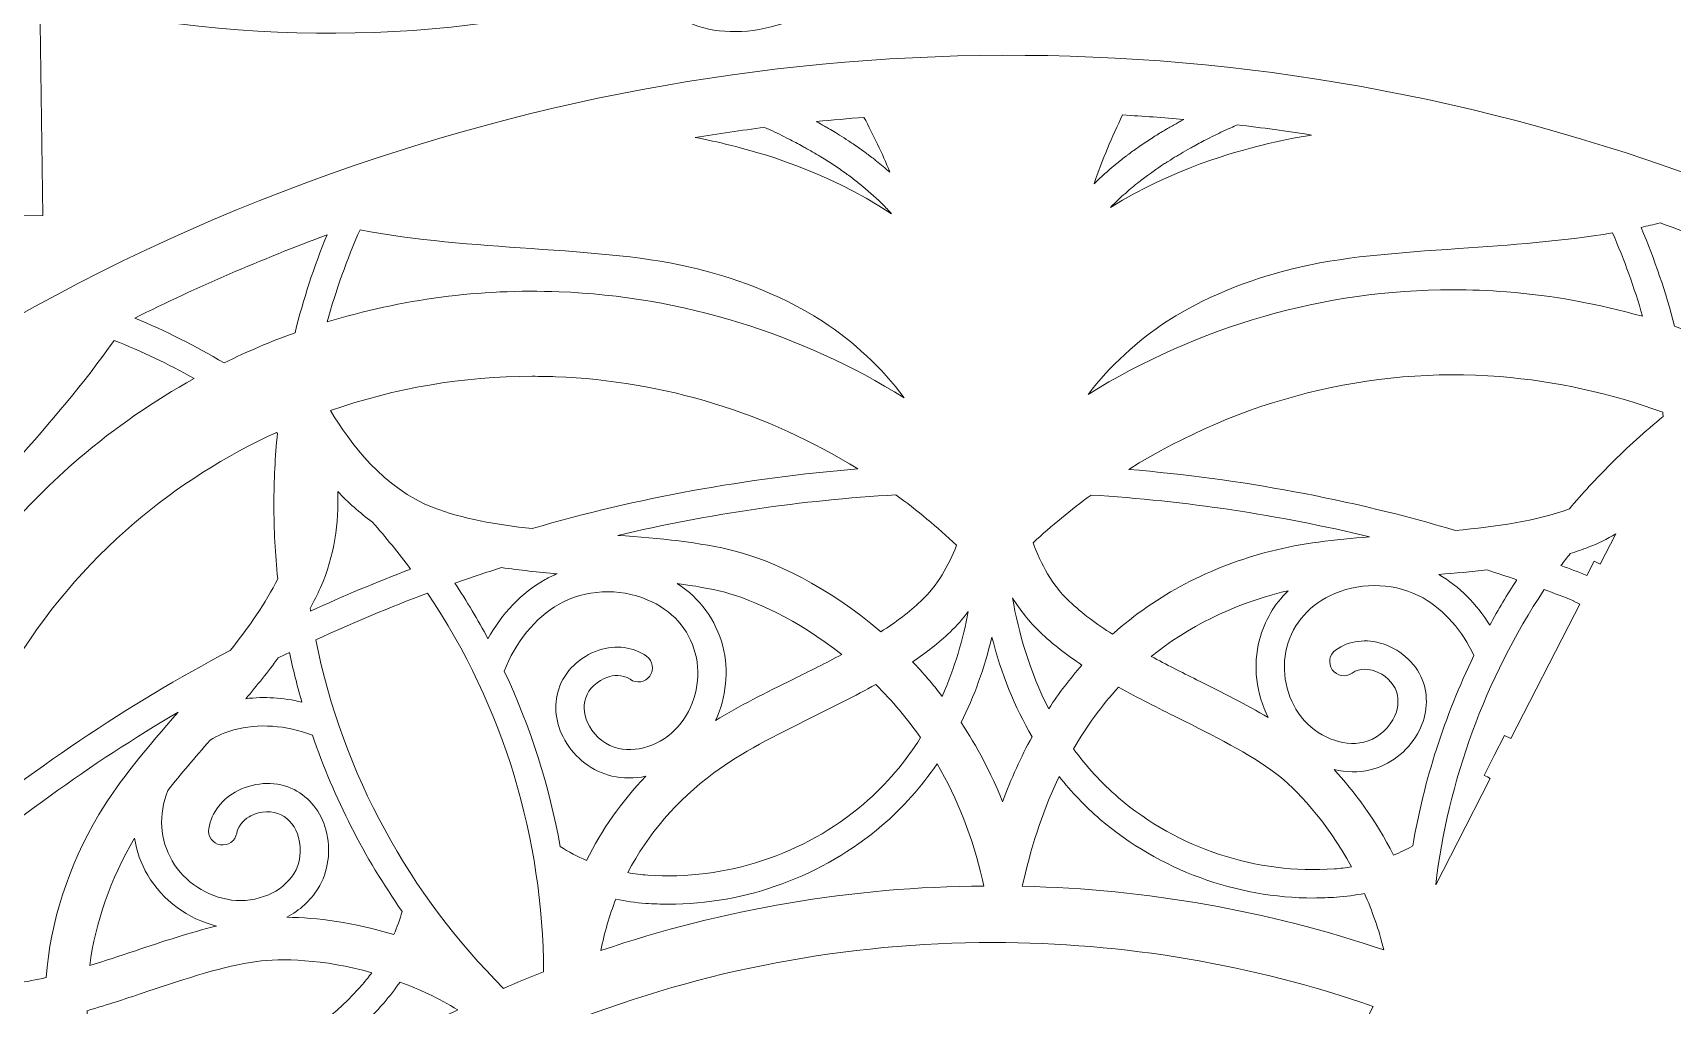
# Model space of a CAD drawing. Header units: millimetres. Extents: x -131 to 670, y -112 to 1620.
# Drawn here: x -27.8 to 125.2, y 233.9 to 324.6 of the extents above; entities that cross this region are included whole.
import ezdxf

# ---------------------------------------------------------------- set-up
doc = ezdxf.new("R2010")
doc.units = ezdxf.units.MM
doc.header["$MEASUREMENT"] = 0
doc.layers.add('Layer 4', color=7, linetype='Continuous')

msp = doc.modelspace()

# ---------------------------------------------------------------- linework, layer by layer
at = {"layer": 'Layer 4', "lineweight": 0}
for points, knots in [([(-124.85, 349.49), (-124.28, 348.41), (-123.55, 347.38), (-122.67, 346.42), (-122.67, 346.42), (-122.7, 346.39), (-122.7, 346.39), (-118.62, 342.29), (-114.76, 340.4), (-109.81, 340.05), (-104.78, 339.71), (-100.83, 344.28), (-100.66, 344.48), (-100.66, 344.48), (-90.94, 356.23), (-90.94, 356.23), (-87.69, 354.7), (-84.55, 354.06), (-81.6, 354.33), (-79.19, 352.52), (-76.56, 350.61), (-73.77, 348.63), (-61.01, 339.57), (-46.07, 332.65), (-30.54, 328.6), (-30.54, 328.6), (-30.26, 307.54), (-30.26, 307.54), (-30.26, 307.54), (-26.88, 307.58), (-26.88, 307.58), (-26.88, 307.58), (-27.15, 327.76), (-27.15, 327.76), (-7.34, 323.15), (12.42, 323.56), (30.14, 328.95), (30.26, 328.67), (30.39, 328.4), (30.54, 328.14), (32.94, 324.06), (39.69, 323.57), (45.58, 327.03), (50.66, 330.02), (53.53, 335.02), (52.6, 338.99), (61.27, 343.95), (70.72, 347.93), (80.7, 350.85), (80.7, 350.85), (83.74, 331.44), (83.74, 331.44), (83.74, 331.44), (111.68, 335.8), (111.68, 335.8), (111.68, 335.8), (110.33, 344.39), (110.33, 344.39), (110.33, 344.39), (110.34, 344.39), (110.34, 344.39), (110.34, 344.39), (108.52, 355.98), (108.52, 355.98), (125.34, 357.35), (141.94, 355.68), (157.53, 351.12), (157.53, 351.12), (156.81, 349.73), (156.81, 349.73), (156.81, 349.73), (145.78, 328.25), (145.78, 328.25), (145.78, 328.25), (145.78, 328.25), (145.78, 328.25), (145.78, 328.25), (145.77, 328.25), (145.77, 328.25), (145.77, 328.25), (145.2, 328.53), (145.2, 328.53), (145.2, 328.53), (145.2, 328.53), (145.2, 328.53), (145.2, 328.53), (144.89, 327.92), (144.89, 327.92), (144.89, 327.92), (143.92, 326.03), (143.92, 326.03), (143.92, 326.03), (143.29, 324.79), (143.29, 324.79), (143.29, 324.79), (143.86, 324.51), (143.86, 324.51), (143.86, 324.51), (139.15, 315.32), (139.15, 315.32), (139.15, 315.32), (135.92, 309.03), (135.92, 309.03), (135.92, 309.03), (135.34, 309.31), (135.34, 309.31), (135.34, 309.31), (135.34, 309.31), (135.34, 309.31), (135.34, 309.31), (135.34, 309.31), (135.34, 309.31), (135.34, 309.31), (134.81, 308.28), (134.81, 308.28), (92.5, 325.76), (45.85, 327.23), (2.17, 312.23), (-45.35, 295.92), (-83.68, 262.08), (-105.75, 216.94), (-117.56, 192.79), (-123.95, 166.95), (-124.85, 140.87), (-124.85, 140.87), (-124.85, 349.49), (-124.85, 349.49)], [0, 0, 0, 0, 1, 1, 1, 2, 2, 2, 3, 3, 3, 4, 4, 4, 5, 5, 5, 6, 6, 6, 7, 7, 7, 8, 8, 8, 9, 9, 9, 10, 10, 10, 11, 11, 11, 12, 12, 12, 13, 13, 13, 14, 14, 14, 15, 15, 15, 16, 16, 16, 17, 17, 17, 18, 18, 18, 19, 19, 19, 20, 20, 20, 21, 21, 21, 22, 22, 22, 23, 23, 23, 24, 24, 24, 25, 25, 25, 26, 26, 26, 27, 27, 27, 28, 28, 28, 29, 29, 29, 30, 30, 30, 31, 31, 31, 32, 32, 32, 33, 33, 33, 34, 34, 34, 35, 35, 35, 36, 36, 36, 37, 37, 37, 38, 38, 38, 39, 39, 39, 40, 40, 40, 41, 41, 41, 42, 42, 42, 42]), ([(45.31, 316.34), (46.79, 316.48), (48.27, 316.61), (49.75, 316.73), (50.64, 315.08), (51.45, 313.38), (52.17, 311.61), (51.77, 311.96), (51.35, 312.31), (50.92, 312.65), (50.81, 312.74), (50.71, 312.82), (50.6, 312.91), (50.44, 313.02), (50.29, 313.14), (50.13, 313.26), (49.99, 313.36), (49.86, 313.46), (49.72, 313.56), (49.57, 313.67), (49.43, 313.78), (49.27, 313.88), (49.09, 314.01), (48.91, 314.13), (48.73, 314.26), (48.59, 314.35), (48.45, 314.44), (48.31, 314.54), (48.04, 314.72), (47.75, 314.9), (47.47, 315.08), (47.35, 315.15), (47.23, 315.23), (47.1, 315.3), (46.89, 315.43), (46.67, 315.56), (46.45, 315.69), (46.32, 315.77), (46.19, 315.84), (46.06, 315.91), (45.83, 316.05), (45.59, 316.18), (45.35, 316.32), (45.34, 316.32), (45.32, 316.33), (45.31, 316.34)], [0, 0, 0, 0, 1, 1, 1, 2, 2, 2, 3, 3, 3, 4, 4, 4, 5, 5, 5, 6, 6, 6, 7, 7, 7, 8, 8, 8, 9, 9, 9, 10, 10, 10, 11, 11, 11, 12, 12, 12, 13, 13, 13, 14, 14, 14, 15, 15, 15, 15]), ([(79.35, 316.4), (79.23, 316.34), (79.11, 316.27), (78.99, 316.2), (78.68, 316.03), (78.38, 315.86), (78.08, 315.68), (77.97, 315.62), (77.85, 315.55), (77.74, 315.48), (77.38, 315.27), (77.03, 315.05), (76.68, 314.83), (76.65, 314.81), (76.62, 314.79), (76.59, 314.77), (76.19, 314.52), (75.81, 314.26), (75.44, 314), (75.39, 313.97), (75.34, 313.93), (75.29, 313.89), (74.97, 313.67), (74.66, 313.45), (74.36, 313.22), (74.29, 313.17), (74.22, 313.12), (74.16, 313.07), (73.84, 312.83), (73.54, 312.59), (73.24, 312.34), (73.21, 312.32), (73.18, 312.3), (73.16, 312.27), (72.5, 311.73), (71.88, 311.17), (71.3, 310.6), (71.27, 310.57), (71.25, 310.55), (71.22, 310.52), (72.01, 312.78), (72.9, 314.93), (73.89, 316.95), (75.8, 316.84), (77.7, 316.71), (79.6, 316.54), (79.52, 316.49), (79.43, 316.45), (79.35, 316.4)], [0, 0, 0, 0, 1, 1, 1, 2, 2, 2, 3, 3, 3, 4, 4, 4, 5, 5, 5, 6, 6, 6, 7, 7, 7, 8, 8, 8, 9, 9, 9, 10, 10, 10, 11, 11, 11, 12, 12, 12, 13, 13, 13, 14, 14, 14, 15, 15, 15, 16, 16, 16, 16]), ([(45.41, 313.23), (45.51, 313.17), (45.61, 313.11), (45.71, 313.05), (46.13, 312.8), (46.54, 312.54), (46.93, 312.28), (46.94, 312.27), (46.95, 312.27), (46.96, 312.26), (47.34, 312.01), (47.71, 311.75), (48.08, 311.49), (48.15, 311.43), (48.23, 311.38), (48.3, 311.32), (48.63, 311.08), (48.95, 310.84), (49.25, 310.6), (49.29, 310.56), (49.33, 310.53), (49.37, 310.5), (50.08, 309.93), (50.74, 309.34), (51.36, 308.74), (51.4, 308.7), (51.44, 308.66), (51.47, 308.63), (51.77, 308.33), (52.06, 308.03), (52.33, 307.73), (52.33, 307.73), (52.33, 307.73), (52.33, 307.73), (45.95, 311.89), (39.93, 313.45), (37.24, 314.14), (36.17, 314.41), (35.08, 314.65), (34, 314.85), (36.16, 315.2), (38.32, 315.51), (40.48, 315.79), (40.65, 315.71), (40.83, 315.63), (41, 315.56), (41.57, 315.29), (42.15, 315.01), (42.71, 314.72), (42.71, 314.72), (42.71, 314.72), (42.71, 314.72), (43.17, 314.49), (43.62, 314.25), (44.05, 314.01), (44.18, 313.94), (44.3, 313.87), (44.42, 313.8), (44.76, 313.62), (45.08, 313.43), (45.41, 313.23)], [0, 0, 0, 0, 1, 1, 1, 2, 2, 2, 3, 3, 3, 4, 4, 4, 5, 5, 5, 6, 6, 6, 7, 7, 7, 8, 8, 8, 9, 9, 9, 10, 10, 10, 11, 11, 11, 12, 12, 12, 13, 13, 13, 14, 14, 14, 15, 15, 15, 16, 16, 16, 17, 17, 17, 18, 18, 18, 19, 19, 19, 20, 20, 20, 20]), ([(80.19, 313.84), (80.31, 313.91), (80.44, 313.98), (80.57, 314.05), (80.98, 314.28), (81.4, 314.5), (81.83, 314.72), (81.83, 314.72), (81.84, 314.72), (81.84, 314.72), (82.38, 315), (82.93, 315.27), (83.49, 315.53), (83.66, 315.61), (83.83, 315.68), (84, 315.76), (84.2, 315.85), (84.4, 315.94), (84.6, 316.03), (86.9, 315.76), (89.21, 315.44), (91.51, 315.08), (90.02, 314.84), (88.45, 314.53), (86.92, 314.14), (84.35, 313.48), (78.78, 312.04), (72.76, 308.33), (73.02, 308.59), (73.3, 308.86), (73.58, 309.12), (73.66, 309.2), (73.75, 309.28), (73.83, 309.36), (74.04, 309.54), (74.25, 309.73), (74.46, 309.92), (74.56, 310), (74.66, 310.09), (74.77, 310.17), (74.99, 310.36), (75.21, 310.54), (75.44, 310.72), (75.54, 310.79), (75.63, 310.87), (75.73, 310.94), (76.38, 311.44), (77.07, 311.93), (77.8, 312.41), (77.92, 312.48), (78.03, 312.55), (78.15, 312.62), (78.41, 312.79), (78.67, 312.96), (78.94, 313.12), (79.08, 313.2), (79.21, 313.28), (79.35, 313.36), (79.62, 313.52), (79.9, 313.68), (80.19, 313.84)], [0, 0, 0, 0, 1, 1, 1, 2, 2, 2, 3, 3, 3, 4, 4, 4, 5, 5, 5, 6, 6, 6, 7, 7, 7, 8, 8, 8, 9, 9, 9, 10, 10, 10, 11, 11, 11, 12, 12, 12, 13, 13, 13, 14, 14, 14, 15, 15, 15, 16, 16, 16, 17, 17, 17, 18, 18, 18, 19, 19, 19, 20, 20, 20, 20]), ([(34.2, 302.59), (37.15, 301.83), (41.58, 300.49), (45.87, 297.7), (48.81, 295.79), (51.36, 293.4), (53.5, 290.56), (43.87, 296.55), (32.73, 300.01), (21.31, 300.45), (13.89, 300.74), (6.58, 299.76), (-0.35, 297.63), (0.47, 300.59), (1.5, 303.47), (2.72, 306.24), (7.9, 305.23), (13.34, 304.85), (18.68, 304.48), (24.41, 304.09), (29.82, 303.71), (34.2, 302.59)], [0, 0, 0, 0, 1, 1, 1, 2, 2, 2, 3, 3, 3, 4, 4, 4, 5, 5, 5, 6, 6, 6, 7, 7, 7, 7]), ([(129.15, 295.84), (127.92, 296.34), (126.67, 296.8), (125.41, 297.23), (124.59, 300.4), (123.54, 303.49), (122.28, 306.46), (122.87, 306.59), (123.46, 306.73), (124.05, 306.87), (127.06, 305.81), (130.06, 304.66), (133.04, 303.43), (133.04, 303.43), (129.15, 295.84), (129.15, 295.84)], [0, 0, 0, 0, 1, 1, 1, 2, 2, 2, 3, 3, 3, 4, 4, 4, 5, 5, 5, 5]), ([(-3.35, 296.63), (-5.61, 295.81), (-7.81, 294.87), (-9.97, 293.81), (-12.67, 295.42), (-15.46, 296.81), (-18.31, 298), (-12.47, 300.9), (-6.47, 303.49), (-0.36, 305.76), (-1.57, 302.81), (-2.57, 299.76), (-3.35, 296.63)], [0, 0, 0, 0, 1, 1, 1, 2, 2, 2, 3, 3, 3, 4, 4, 4, 4]), ([(78.06, 297.7), (82.35, 300.49), (86.78, 301.83), (89.73, 302.59), (94.11, 303.71), (99.52, 304.09), (105.26, 304.48), (110.05, 304.81), (114.92, 305.15), (119.61, 305.95), (120.71, 303.43), (121.65, 300.83), (122.41, 298.16), (118.3, 299.33), (114.06, 300.1), (109.72, 300.44), (108.04, 300.58), (106.36, 300.64), (104.68, 300.64), (92.71, 300.64), (81, 297.26), (70.66, 290.87), (72.75, 293.57), (75.23, 295.86), (78.06, 297.7)], [0, 0, 0, 0, 1, 1, 1, 2, 2, 2, 3, 3, 3, 4, 4, 4, 5, 5, 5, 6, 6, 6, 7, 7, 7, 8, 8, 8, 8]), ([(-12.76, 292.35), (-16.54, 290.26), (-20.14, 287.77), (-23.48, 284.92), (-33.91, 276.02), (-41.12, 264.08), (-44.31, 250.63), (-44.72, 253.97), (-44.58, 257.27), (-43.89, 260.52), (-42.83, 265.53), (-40.64, 269.6), (-39.09, 272.23), (-36.79, 276.13), (-33.22, 280.22), (-29.44, 284.56), (-26.25, 288.22), (-23, 291.97), (-20.22, 295.91), (-17.67, 294.89), (-15.18, 293.71), (-12.76, 292.35)], [0, 0, 0, 0, 1, 1, 1, 2, 2, 2, 3, 3, 3, 4, 4, 4, 5, 5, 5, 6, 6, 6, 7, 7, 7, 7]), ([(18.78, 278.35), (15.46, 278.71), (12.28, 279.26), (9.55, 280.31), (4.95, 282.08), (1.75, 286.35), (-0.03, 289.37), (5.97, 291.46), (12.33, 292.56), (18.79, 292.56), (19.52, 292.56), (20.27, 292.55), (21, 292.52), (31.09, 292.13), (40.77, 289.14), (49.18, 283.91), (38.79, 283.08), (28.62, 281.21), (18.78, 278.35)], [0, 0, 0, 0, 1, 1, 1, 2, 2, 2, 3, 3, 3, 4, 4, 4, 5, 5, 5, 6, 6, 6, 6]), ([(119.41, 284.35), (118.07, 283), (116.79, 281.62), (115.59, 280.19), (112.46, 279.04), (108.76, 278.52), (104.96, 278.18), (95.09, 281.09), (84.89, 283), (74.47, 283.87), (84.87, 290.39), (96.99, 293.49), (109.1, 292.53), (114.35, 292.11), (119.45, 290.98), (124.3, 289.2), (124.31, 289.07), (124.33, 288.94), (124.35, 288.82), (122.65, 287.43), (121, 285.94), (119.41, 284.35)], [0, 0, 0, 0, 1, 1, 1, 2, 2, 2, 3, 3, 3, 4, 4, 4, 5, 5, 5, 6, 6, 6, 7, 7, 7, 7]), ([(-4.96, 273.67), (-6.07, 271.41), (-7.64, 269.17), (-9.39, 266.97), (-19.03, 261.89), (-28.15, 255.75), (-36.61, 248.61), (-33.83, 260.44), (-27.48, 271.07), (-18.33, 278.88), (-14.3, 282.32), (-9.84, 285.14), (-5.09, 287.32), (-5.06, 287.3), (-5.02, 287.27), (-4.99, 287.25), (-5.21, 285.06), (-5.32, 282.84), (-5.32, 280.6), (-5.32, 278.26), (-5.2, 275.95), (-4.96, 273.67)], [0, 0, 0, 0, 1, 1, 1, 2, 2, 2, 3, 3, 3, 4, 4, 4, 5, 5, 5, 6, 6, 6, 7, 7, 7, 7]), ([(0.64, 281.82), (1.59, 280.81), (2.67, 279.83), (3.87, 278.96), (5.13, 277.53), (6.32, 276.07), (7.44, 274.56), (4.28, 273.36), (1.17, 272.06), (-1.89, 270.65), (-1.91, 270.73), (-1.92, 270.82), (-1.93, 270.9), (-1.58, 271.54), (-1.26, 272.18), (-0.97, 272.84), (0.35, 275.8), (0.73, 278.93), (0.64, 281.82)], [0, 0, 0, 0, 1, 1, 1, 2, 2, 2, 3, 3, 3, 4, 4, 4, 5, 5, 5, 6, 6, 6, 6]), ([(55.06, 271.57), (53.98, 270.54), (52.71, 269.6), (51.33, 268.72), (46.37, 272.98), (41.2, 275.35), (37.74, 276.25), (34.4, 277.1), (30.69, 277.43), (26.77, 277.71), (35.23, 279.72), (43.91, 280.99), (52.74, 281.5), (54.71, 280.06), (56.6, 278.49), (58.39, 276.79), (57.68, 274.92), (56.62, 273.05), (55.06, 271.57)], [0, 0, 0, 0, 1, 1, 1, 2, 2, 2, 3, 3, 3, 4, 4, 4, 5, 5, 5, 6, 6, 6, 6]), ([(70.94, 281.48), (79.78, 280.93), (88.47, 279.62), (96.94, 277.58), (93.67, 277.32), (90.57, 276.97), (87.74, 276.25), (82, 274.77), (77.05, 272.16), (72.95, 268.49), (71.46, 269.44), (70.09, 270.44), (68.93, 271.55), (67.31, 273.09), (66.24, 275.06), (65.53, 277.02), (67.26, 278.62), (69.06, 280.1), (70.94, 281.48)], [0, 0, 0, 0, 1, 1, 1, 2, 2, 2, 3, 3, 3, 4, 4, 4, 5, 5, 5, 6, 6, 6, 6]), ([(118.47, 275.03), (118.47, 275.03), (118.41, 275.06), (118.41, 275.06), (118.41, 275.06), (118.4, 275.06), (118.4, 275.06), (118.4, 275.06), (118.27, 275.12), (118.27, 275.12), (118.27, 275.12), (117.89, 275.31), (117.89, 275.31), (117.89, 275.31), (117.21, 273.98), (117.21, 273.98), (116.41, 274.29), (115.61, 274.6), (114.8, 274.9), (115.08, 275.28), (115.37, 275.65), (115.66, 276.02), (116.23, 276.2), (116.8, 276.39), (117.35, 276.6), (118.26, 276.95), (119.11, 277.38), (119.91, 277.85), (119.91, 277.85), (118.47, 275.03), (118.47, 275.03)], [0, 0, 0, 0, 1, 1, 1, 2, 2, 2, 3, 3, 3, 4, 4, 4, 5, 5, 5, 6, 6, 6, 7, 7, 7, 8, 8, 8, 9, 9, 9, 10, 10, 10, 10]), ([(14.66, 268.07), (13.72, 269.83), (12.69, 271.56), (11.57, 273.26), (13.01, 273.76), (14.46, 274.24), (15.92, 274.71), (17.63, 274.46), (19.37, 274.29), (21.12, 274.14), (20.73, 273.98), (20.35, 273.79), (19.99, 273.59), (17.78, 272.33), (15.96, 270.41), (14.66, 268.07)], [0, 0, 0, 0, 1, 1, 1, 2, 2, 2, 3, 3, 3, 4, 4, 4, 5, 5, 5, 5]), ([(108.16, 269.34), (106.93, 271.31), (105.31, 272.94), (103.4, 274.07), (104.91, 274.18), (106.42, 274.31), (107.91, 274.49), (108.83, 274.19), (109.76, 273.88), (110.68, 273.57), (109.78, 272.18), (108.94, 270.77), (108.16, 269.34)], [0, 0, 0, 0, 1, 1, 1, 2, 2, 2, 3, 3, 3, 4, 4, 4, 4]), ([(34.01, 266.71), (34.59, 264.5), (34.08, 262.01), (32.68, 260.21), (31.24, 258.35), (28.83, 257.37), (26.83, 257.83), (25.75, 258.08), (24.71, 258.88), (24.12, 259.91), (23.63, 260.78), (23.51, 261.72), (23.78, 262.55), (24.05, 263.39), (24.88, 264.17), (25.85, 264.49), (26.3, 264.64), (27.17, 264.81), (27.93, 264.28), (28.52, 263.85), (29.35, 263.99), (29.77, 264.59), (30.19, 265.18), (30.05, 266.01), (29.46, 266.43), (28.22, 267.32), (26.6, 267.52), (25.01, 267), (23.24, 266.41), (21.8, 265.02), (21.26, 263.37), (20.76, 261.83), (20.96, 260.13), (21.82, 258.61), (22.78, 256.92), (24.43, 255.67), (26.23, 255.25), (27.26, 255.02), (28.34, 255.02), (29.39, 255.23), (27.12, 252.88), (25.28, 250.24), (23.87, 247.37), (23.01, 247.74), (22.18, 248.17), (21.41, 248.67), (20.39, 254.29), (18.64, 259.8), (16.17, 265.05), (17.22, 267.75), (19.04, 270.01), (21.3, 271.29), (23.72, 272.67), (26.88, 272.83), (29.53, 271.71), (31.83, 270.75), (33.42, 268.97), (34.01, 266.71)], [0, 0, 0, 0, 1, 1, 1, 2, 2, 2, 3, 3, 3, 4, 4, 4, 5, 5, 5, 6, 6, 6, 7, 7, 7, 8, 8, 8, 9, 9, 9, 10, 10, 10, 11, 11, 11, 12, 12, 12, 13, 13, 13, 14, 14, 14, 15, 15, 15, 16, 16, 16, 17, 17, 17, 18, 18, 18, 19, 19, 19, 19]), ([(43.16, 264.3), (40.58, 263.02), (38.11, 261.79), (35.89, 260.43), (36.9, 262.58), (37.17, 265.09), (36.57, 267.38), (35.93, 269.82), (34.45, 271.84), (32.33, 273.21), (33.89, 273.01), (35.37, 272.76), (36.75, 272.4), (39.28, 271.75), (43.53, 269.86), (47.69, 266.6), (46.2, 265.8), (44.68, 265.05), (43.16, 264.3)], [0, 0, 0, 0, 1, 1, 1, 2, 2, 2, 3, 3, 3, 4, 4, 4, 5, 5, 5, 6, 6, 6, 6]), ([(86.66, 267.96), (86.03, 265.56), (86.35, 262.92), (87.48, 260.71), (85.42, 261.94), (83.16, 263.07), (80.8, 264.24), (79.39, 264.95), (77.96, 265.67), (76.56, 266.41), (79.99, 269.19), (84.05, 271.2), (88.73, 272.4), (88.92, 272.45), (89.13, 272.49), (89.33, 272.54), (88.04, 271.29), (87.13, 269.74), (86.66, 267.96)], [0, 0, 0, 0, 1, 1, 1, 2, 2, 2, 3, 3, 3, 4, 4, 4, 5, 5, 5, 6, 6, 6, 6]), ([(101.93, 271.87), (103.94, 270.72), (105.6, 268.81), (106.68, 266.49), (103.92, 260.82), (102.02, 254.84), (100.97, 248.74), (100.39, 248.41), (99.79, 248.13), (99.17, 247.87), (97.49, 251.17), (95.48, 253.86), (93.63, 255.85), (94.75, 255.6), (95.9, 255.58), (96.99, 255.83), (98.8, 256.25), (100.45, 257.5), (101.41, 259.19), (102.27, 260.71), (102.47, 262.4), (101.97, 263.95), (101.43, 265.6), (99.99, 266.99), (98.21, 267.58), (96.63, 268.1), (95.01, 267.9), (93.77, 267.01), (93.18, 266.59), (93.04, 265.76), (93.46, 265.17), (93.88, 264.57), (94.71, 264.43), (95.3, 264.86), (96.06, 265.39), (96.93, 265.22), (97.38, 265.07), (98.35, 264.75), (99.18, 263.97), (99.45, 263.13), (99.72, 262.3), (99.6, 261.36), (99.11, 260.49), (98.52, 259.46), (97.48, 258.66), (96.4, 258.41), (94.4, 257.95), (91.99, 258.93), (90.55, 260.79), (89.15, 262.59), (88.64, 265.08), (89.22, 267.29), (89.81, 269.55), (91.4, 271.33), (93.7, 272.29), (96.35, 273.41), (99.51, 273.25), (101.93, 271.87)], [0, 0, 0, 0, 1, 1, 1, 2, 2, 2, 3, 3, 3, 4, 4, 4, 5, 5, 5, 6, 6, 6, 7, 7, 7, 8, 8, 8, 9, 9, 9, 10, 10, 10, 11, 11, 11, 12, 12, 12, 13, 13, 13, 14, 14, 14, 15, 15, 15, 16, 16, 16, 17, 17, 17, 18, 18, 18, 19, 19, 19, 19]), ([(113.24, 272.65), (114.16, 272.32), (115.08, 271.97), (115.99, 271.61), (115.99, 271.61), (115.97, 271.57), (115.97, 271.57), (115.97, 271.57), (115.97, 271.57), (115.97, 271.57), (115.97, 271.57), (115.97, 271.57), (115.97, 271.57), (115.97, 271.57), (116.55, 271.29), (116.55, 271.29), (116.55, 271.29), (116.06, 270.34), (116.06, 270.34), (116.06, 270.34), (110.12, 258.77), (110.12, 258.77), (110.12, 258.77), (109.54, 259.05), (109.54, 259.05), (109.54, 259.05), (108.57, 257.16), (108.57, 257.16), (108.57, 257.16), (107.62, 255.31), (107.62, 255.31), (107.62, 255.31), (107.62, 255.31), (107.62, 255.31), (107.62, 255.31), (107.62, 255.31), (107.62, 255.31), (107.62, 255.31), (107.93, 255.17), (107.93, 255.17), (107.93, 255.17), (108.2, 255.03), (108.2, 255.03), (108.2, 255.03), (105.16, 249.1), (105.16, 249.1), (105.16, 249.1), (103.11, 245.1), (103.11, 245.1), (104.28, 254.78), (107.65, 264.24), (113.24, 272.65)], [0, 0, 0, 0, 1, 1, 1, 2, 2, 2, 3, 3, 3, 4, 4, 4, 5, 5, 5, 6, 6, 6, 7, 7, 7, 8, 8, 8, 9, 9, 9, 10, 10, 10, 11, 11, 11, 12, 12, 12, 13, 13, 13, 14, 14, 14, 15, 15, 15, 16, 16, 16, 17, 17, 17, 17]), ([(19.85, 236.99), (18.6, 236.49), (17.35, 235.98), (16.12, 235.43), (7.37, 244.15), (1.12, 255.39), (-1.42, 267.96), (2.01, 269.55), (5.49, 271), (9.02, 272.32), (16.18, 261.68), (19.79, 249.34), (19.85, 236.99)], [0, 0, 0, 0, 1, 1, 1, 2, 2, 2, 3, 3, 3, 4, 4, 4, 4]), ([(66.19, 268.68), (67.36, 267.56), (68.68, 266.55), (70.09, 265.61), (68.98, 264.35), (67.95, 262.99), (67, 261.53), (65.21, 265), (64.18, 268.61), (63.61, 271.89), (64.32, 270.74), (65.17, 269.65), (66.19, 268.68)], [0, 0, 0, 0, 1, 1, 1, 2, 2, 2, 3, 3, 3, 4, 4, 4, 4]), ([(57.06, 262.69), (56.16, 263.84), (55.24, 264.92), (54.29, 265.91), (55.55, 266.77), (56.73, 267.68), (57.79, 268.69), (58.42, 269.29), (58.98, 269.93), (59.49, 270.6), (59, 268.07), (58.23, 265.36), (57.06, 262.69)], [0, 0, 0, 0, 1, 1, 1, 2, 2, 2, 3, 3, 3, 4, 4, 4, 4]), ([(65.44, 258.92), (64.4, 257.02), (63.48, 255.01), (62.69, 252.85), (61.6, 255.58), (60.28, 258.03), (58.82, 260.24), (60.04, 262.69), (61, 265.36), (61.69, 268.21), (62.55, 264.83), (63.81, 261.71), (65.44, 258.92)], [0, 0, 0, 0, 1, 1, 1, 2, 2, 2, 3, 3, 3, 4, 4, 4, 4]), ([(-7.94, 262.47), (-6.89, 263.72), (-5.87, 264.99), (-4.92, 266.27), (-4.57, 266.45), (-4.22, 266.62), (-3.87, 266.79), (-3.54, 265.22), (-3.15, 263.67), (-2.7, 262.15), (-4.45, 262.57), (-6.23, 262.69), (-7.94, 262.47)], [0, 0, 0, 0, 1, 1, 1, 2, 2, 2, 3, 3, 3, 4, 4, 4, 4]), ([(49.71, 252.64), (44.17, 247.91), (36.83, 245.49), (29.57, 246.01), (28.94, 246.05), (28.32, 246.13), (27.71, 246.24), (29.57, 249.82), (32.25, 252.94), (35.75, 255.56), (38.25, 257.43), (41.49, 259.04), (44.93, 260.74), (46.91, 261.72), (48.92, 262.72), (50.85, 263.8), (52.4, 262.27), (53.79, 260.61), (55.03, 258.84), (53.64, 256.62), (51.9, 254.51), (49.71, 252.64)], [0, 0, 0, 0, 1, 1, 1, 2, 2, 2, 3, 3, 3, 4, 4, 4, 5, 5, 5, 6, 6, 6, 7, 7, 7, 7]), ([(79.03, 260.69), (82.46, 258.98), (85.7, 257.36), (88.2, 255.49), (90.03, 254.1), (92.9, 251.08), (95.25, 246.78), (94.72, 246.69), (94.19, 246.62), (93.65, 246.59), (86.39, 246.07), (79.05, 248.49), (73.52, 253.22), (71.88, 254.62), (70.49, 256.17), (69.31, 257.79), (70.54, 259.92), (71.94, 261.84), (73.52, 263.55), (75.32, 262.55), (77.19, 261.61), (79.03, 260.69)], [0, 0, 0, 0, 1, 1, 1, 2, 2, 2, 3, 3, 3, 4, 4, 4, 5, 5, 5, 6, 6, 6, 7, 7, 7, 7]), ([(-14.25, 261.22), (-17.08, 257.97), (-19.74, 254.87), (-21.65, 251.65), (-24.53, 246.77), (-26.17, 241.68), (-26.58, 236.45), (-28.41, 236.02), (-30.21, 235.73), (-31.91, 235.69), (-31.99, 235.69), (-32.08, 235.69), (-32.17, 235.69), (-34.31, 235.69), (-36.36, 236.3), (-38.17, 237.14), (-38.08, 239.59), (-37.83, 242.01), (-37.45, 244.4), (-30.2, 250.79), (-22.44, 256.41), (-14.25, 261.22)], [0, 0, 0, 0, 1, 1, 1, 2, 2, 2, 3, 3, 3, 4, 4, 4, 5, 5, 5, 6, 6, 6, 7, 7, 7, 7]), ([(6.65, 242.62), (6.44, 241.89), (6.18, 241.16), (5.88, 240.45), (2.14, 241.61), (-1.34, 242.05), (-4.1, 242.07), (-2.92, 242.72), (-1.91, 243.62), (-1.21, 244.73), (-0.23, 246.31), (0.05, 248.36), (-0.46, 250.23), (-0.93, 251.92), (-1.99, 253.25), (-3.43, 253.99), (-4.98, 254.78), (-6.98, 254.75), (-8.65, 253.9), (-10.14, 253.16), (-11.14, 251.86), (-11.39, 250.36), (-11.52, 249.64), (-11.03, 248.96), (-10.31, 248.84), (-9.59, 248.71), (-8.91, 249.2), (-8.79, 249.92), (-8.63, 250.83), (-7.89, 251.33), (-7.47, 251.54), (-6.56, 252), (-5.42, 252.03), (-4.64, 251.63), (-3.86, 251.24), (-3.28, 250.49), (-3.01, 249.52), (-2.7, 248.38), (-2.86, 247.08), (-3.45, 246.14), (-4.54, 244.4), (-6.93, 243.39), (-9.27, 243.68), (-11.54, 243.97), (-13.66, 245.37), (-14.81, 247.34), (-15.96, 249.31), (-16.11, 251.64), (-15.23, 253.9), (-14.02, 255.43), (-12.67, 256.99), (-11.28, 258.6), (-10.58, 259.02), (-9.83, 259.35), (-9.05, 259.56), (-6.78, 260.19), (-4.18, 260), (-1.73, 259.07), (0.3, 253.17), (3.13, 247.64), (6.65, 242.62)], [0, 0, 0, 0, 1, 1, 1, 2, 2, 2, 3, 3, 3, 4, 4, 4, 5, 5, 5, 6, 6, 6, 7, 7, 7, 8, 8, 8, 9, 9, 9, 10, 10, 10, 11, 11, 11, 12, 12, 12, 13, 13, 13, 14, 14, 14, 15, 15, 15, 16, 16, 16, 17, 17, 17, 18, 18, 18, 19, 19, 19, 20, 20, 20, 20]), ([(25.2, 238.97), (25.53, 240.64), (25.99, 242.24), (26.59, 243.76), (27.5, 243.57), (28.43, 243.44), (29.39, 243.37), (30.09, 243.32), (30.79, 243.29), (31.5, 243.29), (38.74, 243.29), (45.91, 245.91), (51.43, 250.63), (53.38, 252.3), (55.1, 254.24), (56.58, 256.4), (58.48, 253.13), (59.9, 249.52), (60.81, 245.57), (60.81, 245.57), (60.94, 244.99), (60.94, 244.99), (48.6, 244.9), (36.56, 242.84), (25.2, 238.97)], [0, 0, 0, 0, 1, 1, 1, 2, 2, 2, 3, 3, 3, 4, 4, 4, 5, 5, 5, 6, 6, 6, 7, 7, 7, 8, 8, 8, 8]), ([(71.8, 251.21), (77.32, 246.49), (84.49, 243.87), (91.73, 243.87), (92.44, 243.87), (93.14, 243.9), (93.84, 243.95), (94.73, 244.01), (95.61, 244.13), (96.46, 244.3), (97.18, 242.68), (97.8, 240.92), (98.27, 239.02), (87.52, 242.66), (76.17, 244.69), (64.53, 244.97), (64.53, 244.97), (64.67, 245.57), (64.67, 245.57), (65.49, 249.12), (66.59, 252.33), (67.96, 255.21), (69.12, 253.75), (70.4, 252.41), (71.8, 251.21)], [0, 0, 0, 0, 1, 1, 1, 2, 2, 2, 3, 3, 3, 4, 4, 4, 5, 5, 5, 6, 6, 6, 7, 7, 7, 8, 8, 8, 8]), ([(-22.51, 237.56), (-21.98, 241.63), (-20.58, 245.59), (-18.33, 249.46), (-18.14, 248.26), (-17.73, 247.09), (-17.09, 246), (-15.72, 243.65), (-13.32, 241.9), (-10.67, 241.25), (-13.14, 240.65), (-15.69, 239.81), (-18.34, 238.92), (-19.72, 238.46), (-21.12, 237.99), (-22.51, 237.56)], [0, 0, 0, 0, 1, 1, 1, 2, 2, 2, 3, 3, 3, 4, 4, 4, 5, 5, 5, 5]), ([(97.28, 233.75), (97.28, 233.75), (95.49, 230.27), (95.49, 230.27), (95.49, 230.27), (94.94, 229.2), (94.94, 229.2), (94.94, 229.2), (94.69, 229.32), (94.69, 229.32), (94.69, 229.32), (94.57, 229.38), (94.57, 229.38), (94.57, 229.38), (94.37, 229.48), (94.37, 229.48), (94.37, 229.48), (94.37, 229.48), (94.37, 229.48), (94.37, 229.48), (93.89, 228.55), (93.89, 228.55), (93.89, 228.55), (93.03, 226.88), (93.03, 226.88), (83.01, 230.19), (72.43, 231.91), (61.58, 231.91), (49.93, 231.91), (38.6, 229.93), (27.94, 226.14), (25.94, 227.36), (24.01, 228.69), (22.17, 230.12), (22.24, 230.84), (22.29, 231.56), (22.34, 232.29), (34.74, 237.16), (48.07, 239.71), (61.8, 239.71), (74.07, 239.71), (86.02, 237.67), (97.28, 233.75)], [0, 0, 0, 0, 1, 1, 1, 2, 2, 2, 3, 3, 3, 4, 4, 4, 5, 5, 5, 6, 6, 6, 7, 7, 7, 8, 8, 8, 9, 9, 9, 10, 10, 10, 11, 11, 11, 12, 12, 12, 13, 13, 13, 14, 14, 14, 14]), ([(-17.09, 235.16), (-13.45, 236.37), (-10.01, 237.52), (-6.92, 237.95), (-4.7, 238.26), (-0.72, 238.18), (3.82, 236.9), (3.55, 236.54), (3.27, 236.18), (2.97, 235.84), (-1.81, 230.34), (-8.71, 226.86), (-15.96, 226.29), (-18.01, 226.13), (-19.98, 226.22), (-21.86, 226.49), (-22.42, 228.8), (-22.72, 231.09), (-22.75, 233.35), (-20.85, 233.9), (-18.96, 234.53), (-17.09, 235.16)], [0, 0, 0, 0, 1, 1, 1, 2, 2, 2, 3, 3, 3, 4, 4, 4, 5, 5, 5, 6, 6, 6, 7, 7, 7, 7]), ([(4.96, 234.1), (5.5, 234.72), (6, 235.37), (6.45, 236.03), (8.23, 235.37), (10.04, 234.52), (11.84, 233.43), (1.62, 228.39), (-7.86, 221.77), (-16.31, 213.7), (-18.42, 217.09), (-20.02, 220.44), (-21.09, 223.74), (-19.31, 223.55), (-17.53, 223.51), (-15.76, 223.65), (-8.51, 224.22), (-1.6, 227.43), (3.53, 232.56), (4.02, 233.05), (4.5, 233.57), (4.96, 234.1)], [0, 0, 0, 0, 1, 1, 1, 2, 2, 2, 3, 3, 3, 4, 4, 4, 5, 5, 5, 6, 6, 6, 7, 7, 7, 7])]:
    msp.add_open_spline(points, degree=3, knots=knots, dxfattribs=at)

doc.saveas('drawing.dxf')
